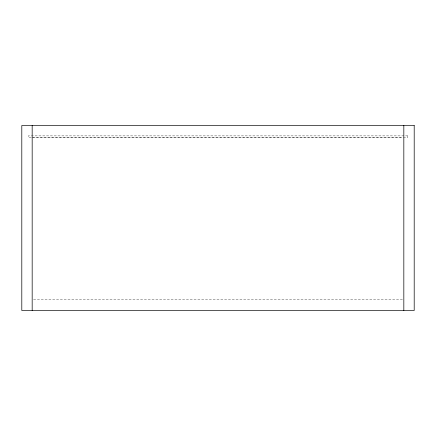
<?xml version="1.0" encoding="UTF-8"?>
<svg xmlns="http://www.w3.org/2000/svg" width="436" height="436" viewBox="0 0 436 436"><rect width="100%" height="100%" fill="white"/><g stroke="black" fill="none" stroke-linecap="round" stroke-linejoin="round"><path stroke-width="0.33" stroke-dasharray="2.18 1.64" d="M32.171 137.836L402.466 137.836M33.534 299.565L402.466 299.565M407.753 135.874L28.247 135.874L28.247 137.558L407.753 137.558L407.753 135.874"/><path stroke-width="0.65" d="M403.829 125.508L403.829 310.492M32.171 125.508L32.171 310.492M414.2 125.508L21.8 125.508L21.8 310.492L414.2 310.492L414.2 125.508"/></g></svg>
